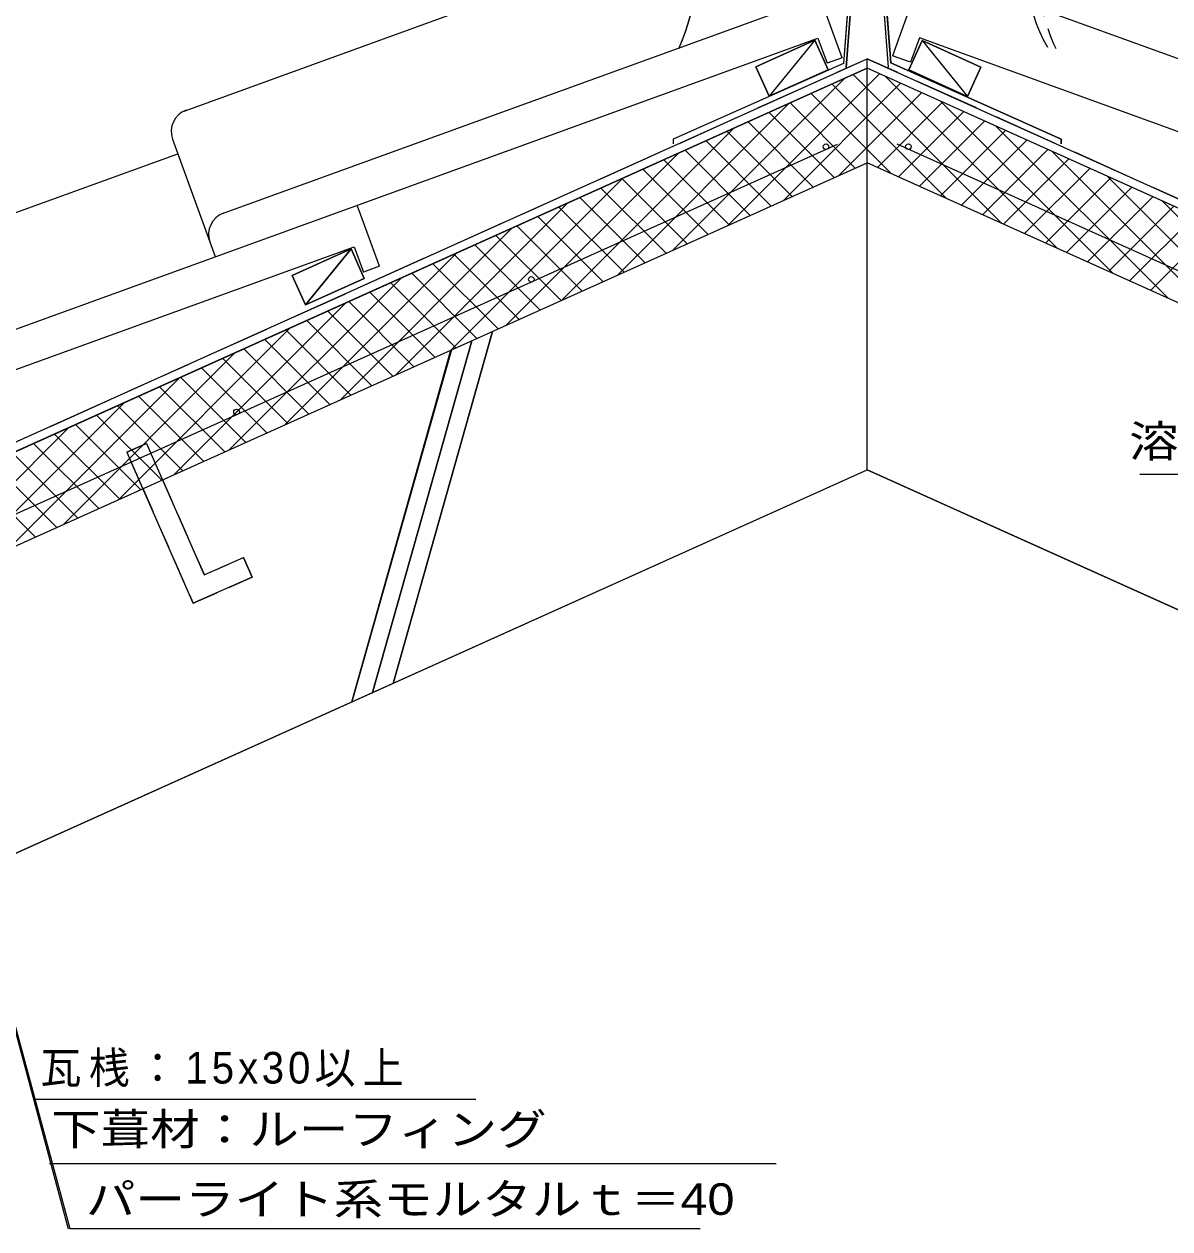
# Model space of a CAD drawing. Units: millimetres, scale not verified. Extents: x -770 to 770, y -447 to 453.
# Drawn here: x -368 to 164, y -447 to 112 of the extents above; entities that cross this region are included whole.
import ezdxf
from ezdxf.enums import TextEntityAlignment as Align

# ---------------------------------------------------------------- set-up
doc = ezdxf.new("R2010")
doc.units = ezdxf.units.MM
doc.header["$LTSCALE"] = 10
doc.linetypes.add('DASHED1', pattern=[1.8, 1.2, -0.6])
doc.linetypes.add('DASHED3', pattern=[4, 3, -1])
for name, color, linetype, lineweight in [('0-0_LAYER001', 1, 'Continuous', 18), ('0-1_LAYER002', 7, 'Continuous', 18), ('0-2_LAYER003', 2, 'Continuous', 18), ('0-3_LAYER004', 2, 'Continuous', 18), ('0-6_LAYER007', 2, 'Continuous', 18)]:
    doc.layers.add(name, color=color, linetype=linetype, lineweight=lineweight)
doc.styles.add('2', font='')
doc.styles.get('2').set_extended_font_data('2')

msp = doc.modelspace()

# ---------------------------------------------------------------- linework, layer by layer
at = {"layer": '0-0_LAYER001', "color": 4}
for p, q in [((-293.67, 71.96), (-18.25, 171.89)), ((61.57, 170.8), (35.03, 97.64)), ((-276.35, 24.23), (1.44, 125.01)), ((11.78, 96.68), (1.44, 125.01)), ((-490.29, -72.2), (0.43, 105.83)), ((0.43, 105.83), (4.69, 94.1)), ((47.58, 105.85), (43.49, 94.57)), ((250.63, 32.18), (47.58, 105.85)), ((11.78, 96.68), (4.69, 94.1)), ((43.49, 94.57), (35.03, 97.64)), ((-299.01, 58.96), (-279.21, 4.38)), ((-299.01, 58.96), (-285.24, 21)), ((-507.61, -24.46), (-296.63, 52.08)), ((-203.06, -0.08), (-213.41, 28.25)), ((-705.16, -168.96), (-214.77, 8.95)), ((-214.77, 8.95), (-210.51, -2.78)), ((-203.06, -0.08), (-210.51, -2.78))]:
    msp.add_line(p, q, dxfattribs=at)
at = {"layer": '0-0_LAYER001', "color": 2}
for p, q in [((261.48, 62.1), (87.58, 125.2)), ((-1, 104.81), (-22.2, 78.82)), ((48.77, 104.67), (76.12, 92.34)), ((12.36, 94.02), (-66.67, 58.96)), ((34.28, 94.3), (113.33, 58.96)), ((69.95, 78.66), (42.6, 91)), ((76.12, 92.34), (69.95, 78.66)), ((-704, -279.38), (23.33, 47.92)), ((750.66, -279.38), (23.33, 47.92)), ((-216.21, 7.95), (-237.41, -18.04)), ((-243.56, -4.36), (-237.41, -18.04)), ((-438.71, -106.22), (-347.45, -446.81)), ((-363.13, -386.64), (-158.31, -386.64)), ((-356.22, -416.51), (-153.79, -416.51)), ((-119.28, -416.51), (-18.98, -416.51)), ((-346.68, -446.6), (-88.88, -446.6))]:
    msp.add_line(p, q, dxfattribs=at)
at = {"layer": '0-0_LAYER001'}
for p, q in [((-67.02, 7.26), (12.73, 87.02)), ((-41.31, 18.83), (29.06, 89.21)), ((-15.59, 30.41), (38.82, 84.82)), ((7.05, 84.46), (60.16, 31.35)), ((16.8, 88.85), (85.87, 19.78)), ((31.83, 87.96), (111.58, 8.21)), ((-2.7, 80.07), (34.45, 42.92)), ((10.12, 41.98), (48.57, 80.43)), ((-92.73, -4.31), (-12.98, 75.45)), ((-12.46, 75.68), (17.79, 45.43)), ((28.07, 45.79), (58.32, 76.04)), ((57.54, 76.39), (137.3, -3.36)), ((-22.21, 71.29), (8.04, 41.04)), ((37.83, 41.4), (68.08, 71.65)), ((47.58, 37.01), (77.83, 67.26)), ((-118.45, -15.88), (-38.69, 63.87)), ((-41.72, 62.51), (-11.47, 32.26)), ((-31.96, 66.9), (-1.71, 36.65)), ((57.33, 32.62), (87.58, 62.87)), ((83.26, 64.82), (163.01, -14.93)), ((-51.47, 58.12), (-21.22, 27.87)), ((67.09, 28.23), (97.34, 58.48)), ((-144.16, -27.45), (-64.41, 52.3)), ((-61.22, 53.74), (-30.97, 23.48)), ((76.84, 23.84), (107.09, 54.09)), ((108.97, 53.25), (188.72, -26.51)), ((-80.73, 44.96), (-50.48, 14.71)), ((-70.98, 49.35), (-40.73, 19.1)), ((86.59, 19.45), (116.84, 49.7)), ((96.34, 15.06), (126.6, 45.32)), ((-169.87, -39.02), (-90.12, 40.73)), ((-90.48, 40.57), (-60.23, 10.32)), ((106.1, 10.68), (136.35, 40.93)), ((134.68, 41.68), (214.44, -38.08)), ((-100.24, 36.18), (-69.99, 5.93)), ((115.85, 6.29), (146.1, 36.54)), ((-195.58, -50.59), (-115.83, 29.16)), ((-109.99, 31.79), (-79.74, 1.54)), ((125.6, 1.9), (155.86, 32.15)), ((160.4, 30.11), (240.15, -49.65)), ((-129.5, 23.01), (-99.24, -7.24)), ((-119.74, 27.4), (-89.49, -2.85)), ((135.36, -2.49), (165.61, 27.76)), ((145.11, -6.88), (175.36, 23.37)), ((-221.3, -62.16), (-141.54, 17.59)), ((-139.25, 18.62), (-109, -11.63)), ((154.86, -11.27), (185.12, 18.98)), ((-149, 14.24), (-118.75, -16.02)), ((-247.01, -73.73), (-167.26, 6.02)), ((-158.76, 9.85), (-128.5, -20.4)), ((-178.26, 1.07), (-148.01, -29.18)), ((-168.51, 5.46), (-138.26, -24.79)), ((-272.72, -85.3), (-192.97, -5.55)), ((-188.02, -3.32), (-157.76, -33.57)), ((-197.77, -7.71), (-167.52, -37.96)), ((-217.27, -16.49), (-187.02, -46.74)), ((-207.52, -12.1), (-177.27, -42.35)), ((-298.44, -96.87), (-218.68, -17.12)), ((-227.03, -20.88), (-196.78, -51.13)), ((-236.78, -25.26), (-206.53, -55.52)), ((-324.15, -108.44), (-244.4, -28.69)), ((-246.53, -29.65), (-216.28, -59.9)), ((-266.04, -38.43), (-235.79, -68.68)), ((-256.29, -34.04), (-226.04, -64.29)), ((-349.86, -120.01), (-270.11, -40.26)), ((-275.79, -42.82), (-245.54, -73.07)), ((-285.55, -47.21), (-255.3, -77.46)), ((-375.57, -131.59), (-295.82, -51.83)), ((-295.3, -51.6), (-265.05, -81.85)), ((-314.81, -60.38), (-284.56, -90.63)), ((-305.05, -55.99), (-274.8, -86.24)), ((-401.29, -143.16), (-321.54, -63.4)), ((-324.56, -64.77), (-294.31, -95.02)), ((-334.31, -69.15), (-304.06, -99.41)), ((-427, -154.73), (-347.25, -74.98)), ((-353.82, -77.93), (-323.57, -108.18)), ((-344.07, -73.54), (-313.82, -103.79)), ((-363.57, -82.32), (-333.32, -112.57)), ((-373.33, -86.71), (-343.08, -116.96)), ((-383.08, -91.1), (-352.83, -121.35)), ((-392.83, -95.49), (-362.58, -125.74))]:
    msp.add_line(p, q, dxfattribs=at)
at = {"layer": '0-0_LAYER001', "color": 2}
msp.add_lwpolyline([(-22.2, 78.82), (5.16, 91.13), (-1, 104.81), (-28.35, 92.5)], close=True, dxfattribs=at)
for points in [[(42.6, 91), (48.77, 104.67), (69.95, 78.66)], [(-237.41, -18.04), (-210.05, -5.73), (-216.21, 7.95), (-243.56, -4.36)]]:
    msp.add_lwpolyline(points, dxfattribs=at)
msp.add_arc((-143.94, 137.62), 87.83, 335.2897, 17.0821, dxfattribs=at)
at = {"layer": '0-0_LAYER001', "color": 2, "linetype": 'DASHED1'}
msp.add_arc((190.6, 137.62), 87.83, 162.9179, 204.7103, dxfattribs=at)
at = {"layer": '0-0_LAYER001', "color": 4}
for centre in [(-289.24, 62.51), (-271.92, 14.77)]:
    msp.add_arc(centre, 10.4, 109.9409, 199.9409, dxfattribs=at)
at = {"layer": '0-1_LAYER002', "color": 2}
for p, q in [((16.79, 152.05), (12.36, 94.02)), ((29.87, 152.05), (34.28, 94.3)), ((18.05, 150.69), (13.59, 92.22)), ((28.61, 150.69), (33.06, 92.36))]:
    msp.add_line(p, q, dxfattribs=at)
at = {"layer": '0-1_LAYER002'}
for p, q in [((-1, 104.81), (-22.2, 78.82)), ((48.77, 104.67), (69.95, 78.66)), ((-720.42, -238.52), (23.33, 96.17)), ((23.33, 96.17), (767.08, -238.52)), ((23.33, -94.63), (23.33, 96.17)), ((-704.08, -279.22), (23.33, 47.92)), ((750.66, -279.38), (23.33, 47.92)), ((-237.41, -18.04), (-216.21, 7.95)), ((-196.74, -193.67), (-150.58, -30.34)), ((-215.79, -202.24), (-169.87, -39.02)), ((-206.27, -197.95), (-160.11, -34.63)), ((-320.31, -86.3), (-313.27, -102.32)), ((-362.89, -386.64), (-158.31, -386.64)), ((-356.22, -416.51), (-117.84, -416.51))]:
    msp.add_line(p, q, dxfattribs=at)
for points in [[(113.33, 56.77), (113.33, 58.96), (34.28, 94.3), (29.87, 152.05), (16.79, 152.05), (12.36, 94.02)], [(13.59, 92.22), (18.05, 150.69), (28.61, 150.69), (33.06, 92.36)], [(767.08, -242.9), (23.33, 91.79), (-720.42, -242.9), (-714.69, -240.32)], [(12.36, 94.02), (-66.67, 58.96), (-66.67, 56.77)], [(-320.31, -86.3), (-311.15, -82.27), (-284.35, -143.27), (-266.07, -135.24), (-262.04, -144.39), (-289.48, -156.45), (-319.04, -89.19)], [(-650.66, -397.93), (23.33, -94.63), (697.32, -397.93)], [(-438.71, -106.22), (-346.68, -446.6), (-88.88, -446.6)]]:
    msp.add_lwpolyline(points, dxfattribs=at)
for points in [[(-1, 104.81), (5.16, 91.13), (-22.2, 78.82), (-28.35, 92.5)], [(48.77, 104.67), (42.6, 91), (69.95, 78.66), (76.12, 92.34)], [(-243.56, -4.36), (-216.21, 7.95), (-210.05, -5.73), (-237.41, -18.04)]]:
    msp.add_lwpolyline(points, close=True, dxfattribs=at)
for centre, radius, start, end in [((-143.72, 137.61), 87.64, 335.5045, 17.1318), ((157.69, 132.78), 59.48, 149.2419, 211.6686)]:
    msp.add_arc(centre, radius, start, end, dxfattribs=at)
at = {"layer": '0-2_LAYER003'}
for p, q in [((-720.42, -242.9), (23.33, 91.79)), ((767.08, -242.9), (23.33, 91.79)), ((-150.58, -30.34), (-196.74, -193.67)), ((-169.63, -38.91), (-215.79, -202.24)), ((-160.11, -34.63), (-206.27, -197.95)), ((-650.66, -397.93), (23.33, -94.63)), ((697.32, -397.93), (23.33, -94.63))]:
    msp.add_line(p, q, dxfattribs=at)
at = {"layer": '0-2_LAYER003', "color": 7}
for p, q in [((187.37, -96.7), (149.83, -96.7)), ((-88.88, -446.6), (-54.23, -446.6))]:
    msp.add_line(p, q, dxfattribs=at)
at = {"layer": '0-3_LAYER004', "linetype": 'DASHED3'}
for p in [(-720.42, -238.52), (767.08, -238.52)]:
    msp.add_line(p, (23.33, 96.17), dxfattribs=at)
at = {"layer": '0-3_LAYER004', "color": 3}
for p, q in [((-708.68, -266.63), (9.48, 56.54)), ((755.34, -266.63), (37.18, 56.54))]:
    msp.add_line(p, q, dxfattribs=at)
at = {"layer": '0-3_LAYER004', "linetype": 'DASHED1'}
for p, q in [((-311.15, -82.27), (-320.31, -86.3)), ((-311.15, -82.27), (-284.35, -143.27)), ((-320.31, -86.3), (-289.48, -156.45)), ((-284.35, -143.27), (-266.07, -135.24)), ((-262.04, -144.39), (-266.07, -135.24)), ((-289.48, -156.45), (-262.04, -144.39))]:
    msp.add_line(p, q, dxfattribs=at)
at = {"layer": '0-3_LAYER004', "color": 3}
for centre in [(4.24, 55.4), (42.43, 55.4), (-132.55, -6.15), (-269.34, -67.71)]:
    msp.add_circle(centre, 1.3, dxfattribs=at)
at = {"layer": '0-6_LAYER007'}
for p, q in [((-66.67, 58.96), (-66.67, 56.77)), ((113.33, 58.96), (113.33, 56.77))]:
    msp.add_line(p, q, dxfattribs=at)

# ---------------------------------------------------------------- texts
at = {"layer": '0-0_LAYER001', "color": 7, "style": '2', "width": 1.15}
for s, p in [('下葺材：ルーフィング', (-355.39, -412.28)), ('パーライト系モルタルｔ＝40', (-339.28, -444.71))]:
    msp.add_text(s, height=14.66, dxfattribs=at).set_placement(p, align=Align.BOTTOM_LEFT)
at = {"layer": '0-0_LAYER001', "color": 7, "insert": (-360.33, -381.01), "char_height": 14.66, "attachment_point": 7, "style": '2'}
msp.add_mtext('\\T1.18;\\W0.95;瓦桟：15x30以上', dxfattribs=at)
at = {"layer": '0-3_LAYER004', "color": 7, "style": '2', "width": 1.15}
msp.add_text('溶接金網', height=14.66, dxfattribs=at).set_placement((144.89, -93.01), align=Align.BOTTOM_LEFT)

doc.saveas('drawing.dxf')
